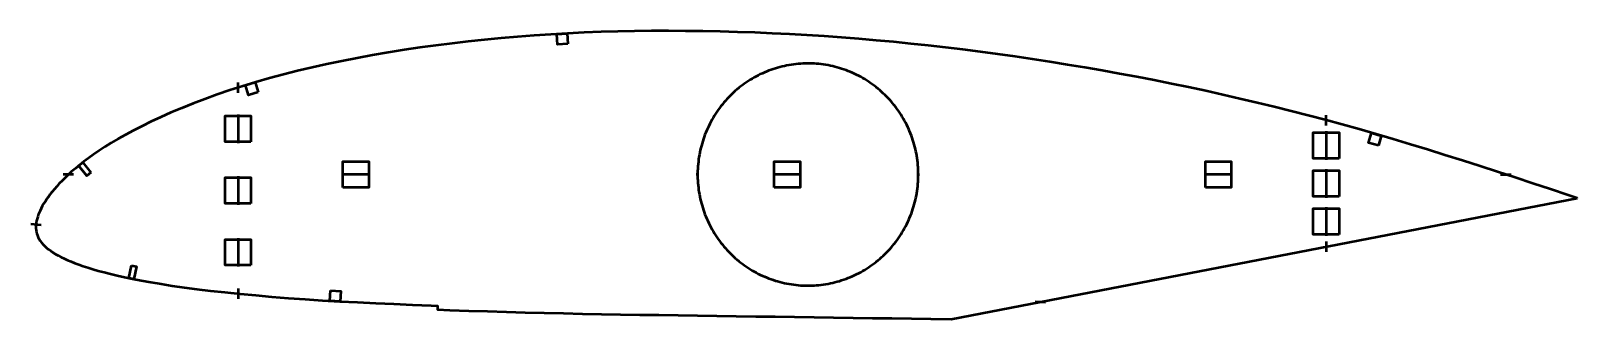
# Model space of a CAD drawing. Header units: metres. Extents: x -3 to 594, y 44 to 155.
import ezdxf

# ---------------------------------------------------------------- set-up
doc = ezdxf.new("R2010")
doc.units = ezdxf.units.M
doc.layers.add('Layer', color=1, linetype='Continuous', lineweight=50)

msp = doc.modelspace()

# ---------------------------------------------------------------- linework, layer by layer
at = {"layer": 'Layer'}
for p, q in [((297.08, 142.9), (297.08, 143.4)), ((77.08, 131.57), (77.08, 135.57)), ((77.08, 123.16), (77.08, 112.16)), ((497.08, 118.96), (497.08, 122.96)), ((497.08, 116.69), (497.08, 105.69)), ((497.08, 102.03), (497.08, 91.03)), ((13.63, 100), (9.63, 100)), ((77.08, 99.3), (77.08, 88.3)), ((128.09, 100), (117.09, 100)), ((254.48, 100), (253.98, 100)), ((294.54, 100), (283.54, 100)), ((339.67, 100), (340.17, 100)), ((460.98, 100), (449.98, 100)), ((564.45, 100), (568.45, 100)), ((497.08, 87.38), (497.08, 76.38)), ((1.13, 80.48), (-2.86, 80.79)), ((77.08, 75.44), (77.08, 64.44)), ((497.08, 74.11), (497.08, 70.11)), ((77.08, 56.03), (77.08, 52.03)), ((297.08, 57.1), (297.08, 56.6)), ((384.77, 50.96), (388.76, 50.66))]:
    msp.add_line(p, q, dxfattribs=at)
for points in [[(593.95, 90.81), (593.95, 90.81), (590.51, 91.98), (583.69, 94.29), (576.89, 96.57), (570.08, 98.81), (563.28, 101.03), (556.48, 103.23), (549.7, 105.4), (542.96, 107.53), (536.27, 109.62), (529.62, 111.65), (523.01, 113.63), (516.41, 115.56), (509.82, 117.45), (503.24, 119.28), (496.67, 121.07), (490.11, 122.81), (483.56, 124.5), (476.99, 126.14), (470.42, 127.74), (463.83, 129.29), (457.23, 130.79), (450.61, 132.26), (443.99, 133.68), (437.36, 135.05), (430.71, 136.38), (424.05, 137.67), (417.36, 138.91), (410.65, 140.11), (403.93, 141.28), (397.21, 142.4), (390.48, 143.49), (383.76, 144.53), (377.03, 145.52), (370.32, 146.47), (363.61, 147.38), (356.9, 148.23), (350.19, 149.04), (343.49, 149.81), (336.79, 150.52), (330.09, 151.19), (323.4, 151.81), (316.7, 152.38), (310.01, 152.9), (303.3, 153.37), (296.6, 153.79), (289.9, 154.17), (283.2, 154.5), (276.51, 154.78), (269.83, 155.02), (263.16, 155.2), (256.5, 155.33), (249.86, 155.42), (243.25, 155.46), (236.68, 155.44), (230.15, 155.37), (223.66, 155.24), (217.19, 155.05), (210.72, 154.79), (204.26, 154.47), (197.82, 154.1), (191.4, 153.67), (184.99, 153.17), (178.62, 152.63), (172.27, 152.02), (165.96, 151.35), (159.69, 150.63), (153.46, 149.84), (147.28, 148.99), (141.15, 148.09), (135.07, 147.11), (129.04, 146.06), (123.05, 144.96), (117.13, 143.81), (111.33, 142.61), (105.64, 141.36), (100.06, 140.05), (94.6, 138.67), (89.25, 137.22), (84.01, 135.72), (78.88, 134.15), (73.88, 132.53), (69.02, 130.87), (64.31, 129.16), (59.76, 127.42), (55.39, 125.67), (51.21, 123.92), (47.26, 122.17), (43.53, 120.44), (40.02, 118.73), (36.74, 117.04), (33.67, 115.38), (30.81, 113.76), (28.15, 112.18), (25.68, 110.65), (23.39, 109.17), (21.28, 107.73), (19.33, 106.33), (17.53, 104.97), (15.86, 103.65), (14.3, 102.36), (12.87, 101.12), (11.53, 99.91), (10.3, 98.74), (9.16, 97.61), (8.1, 96.5), (7.12, 95.43), (6.21, 94.38), (5.37, 93.36), (4.59, 92.36), (3.88, 91.39), (3.21, 90.43), (2.6, 89.5), (2.04, 88.62), (1.54, 87.75), (1.09, 86.87), (0.68, 86), (0.31, 85.2), (0, 84.42), (-0.25, 83.62), (-0.47, 82.83), (-0.64, 82.07), (-0.78, 81.33), (-0.87, 80.59), (-0.91, 79.91), (-0.92, 79.22), (-0.86, 78.54), (-0.74, 77.84), (-0.56, 77.13), (-0.32, 76.43), (-0.02, 75.73), (0.34, 75.04), (0.77, 74.36), (1.28, 73.69), (1.85, 73.02), (2.49, 72.36), (3.19, 71.72), (3.95, 71.09), (4.77, 70.48), (5.66, 69.88), (6.63, 69.29), (7.68, 68.71), (8.8, 68.14), (10.01, 67.56), (11.29, 66.99), (12.66, 66.41), (14.12, 65.82), (15.68, 65.24), (17.35, 64.64), (19.14, 64.05), (21.07, 63.46), (23.16, 62.85), (25.41, 62.24), (27.84, 61.61), (30.47, 60.96), (33.31, 60.31), (36.39, 59.66), (39.75, 59.02), (43.39, 58.38), (47.36, 57.73), (51.66, 57.07), (56.27, 56.41), (61.2, 55.77), (66.45, 55.14), (72.01, 54.54), (77.85, 53.95), (83.93, 53.37), (90.18, 52.81), (96.55, 52.29), (103.03, 51.82), (109.63, 51.39), (116.38, 51.01), (123.25, 50.65), (130.22, 50.32), (137.28, 50.01), (144.43, 49.72), (151.65, 49.44), (154.07, 49.35), (154.02, 47.85), (158.85, 47.67), (166.11, 47.41), (173.37, 47.18), (180.65, 46.96), (187.96, 46.77), (195.31, 46.59), (202.67, 46.41), (210.02, 46.25), (217.36, 46.1), (224.72, 45.97), (232.12, 45.86), (239.55, 45.76), (246.99, 45.65), (254.45, 45.53), (261.92, 45.42), (269.41, 45.32), (276.91, 45.22), (284.42, 45.12), (291.94, 45.02), (299.45, 44.91), (306.97, 44.8), (314.47, 44.69), (321.98, 44.59), (329.49, 44.49), (337.01, 44.39), (344.52, 44.29), (352.37, 44.17), (593.95, 90.81)], [(339.67, 100), (339.66, 100.9), (339.64, 101.8), (339.59, 102.7), (339.52, 103.6), (339.44, 104.5), (339.33, 105.39), (339.21, 106.29), (339.07, 107.18), (338.91, 108.06), (338.74, 108.95), (338.54, 109.83), (338.33, 110.7), (338.09, 111.57), (337.84, 112.44), (337.57, 113.3), (337.29, 114.15), (336.98, 115), (336.66, 115.84), (336.32, 116.68), (335.97, 117.5), (335.59, 118.32), (335.2, 119.13), (334.79, 119.93), (334.37, 120.73), (333.93, 121.51), (333.47, 122.29), (333, 123.05), (332.51, 123.81), (332.01, 124.55), (331.49, 125.29), (330.95, 126.01), (330.4, 126.72), (329.83, 127.42), (329.26, 128.11), (328.66, 128.78), (328.05, 129.44), (327.43, 130.09), (326.8, 130.73), (326.15, 131.35), (325.49, 131.96), (324.82, 132.55), (324.13, 133.13), (323.43, 133.7), (322.73, 134.25), (322.01, 134.78), (321.27, 135.3), (320.53, 135.81), (319.78, 136.3), (319.02, 136.77), (318.25, 137.22), (317.46, 137.66), (316.67, 138.09), (315.87, 138.49), (315.07, 138.88), (314.25, 139.25), (313.43, 139.61), (312.6, 139.95), (311.76, 140.27), (310.92, 140.57), (310.07, 140.85), (309.21, 141.12), (308.35, 141.37), (307.49, 141.59), (306.62, 141.81), (305.74, 142), (304.86, 142.17), (303.98, 142.33), (303.1, 142.46), (302.21, 142.58), (301.32, 142.68), (300.43, 142.76), (299.54, 142.82), (298.64, 142.87), (297.75, 142.89), (296.85, 142.9), (295.96, 142.88), (295.06, 142.85), (294.17, 142.8), (293.28, 142.72), (292.39, 142.64), (291.5, 142.53), (290.61, 142.4), (289.73, 142.25), (288.85, 142.09), (287.97, 141.9), (287.1, 141.7), (286.23, 141.48), (285.37, 141.24), (284.51, 140.99), (283.66, 140.71), (282.81, 140.42), (281.97, 140.11), (281.14, 139.78), (280.31, 139.43), (279.49, 139.07), (278.68, 138.69), (277.88, 138.29), (277.08, 137.88), (276.3, 137.45), (275.52, 137), (274.75, 136.53), (274, 136.05), (273.25, 135.56), (272.51, 135.04), (271.79, 134.52), (271.07, 133.97), (270.37, 133.42), (269.68, 132.84), (269, 132.26), (268.33, 131.66), (267.68, 131.04), (267.04, 130.41), (266.41, 129.77), (265.79, 129.11), (265.19, 128.45), (264.61, 127.76), (264.03, 127.07), (263.48, 126.37), (262.93, 125.65), (262.41, 124.92), (261.89, 124.18), (261.4, 123.43), (260.92, 122.67), (260.45, 121.9), (260, 121.12), (259.57, 120.33), (259.15, 119.53), (258.75, 118.73), (258.37, 117.91), (258.01, 117.09), (257.66, 116.26), (257.33, 115.42), (257.01, 114.58), (256.72, 113.73), (256.44, 112.87), (256.18, 112.01), (255.94, 111.14), (255.72, 110.27), (255.51, 109.39), (255.33, 108.51), (255.16, 107.62), (255.01, 106.73), (254.88, 105.84), (254.76, 104.95), (254.67, 104.05), (254.59, 103.15), (254.54, 102.25), (254.5, 101.35), (254.48, 100.45), (254.48, 99.55), (254.5, 98.65), (254.54, 97.75), (254.59, 96.85), (254.67, 95.95), (254.76, 95.05), (254.88, 94.16), (255.01, 93.27), (255.16, 92.38), (255.33, 91.49), (255.51, 90.61), (255.72, 89.73), (255.94, 88.86), (256.18, 87.99), (256.44, 87.13), (256.72, 86.27), (257.01, 85.42), (257.33, 84.58), (257.66, 83.74), (258.01, 82.91), (258.37, 82.09), (258.75, 81.27), (259.15, 80.47), (259.57, 79.67), (260, 78.88), (260.45, 78.1), (260.92, 77.33), (261.4, 76.57), (261.89, 75.82), (262.41, 75.08), (262.93, 74.35), (263.48, 73.63), (264.03, 72.93), (264.61, 72.24), (265.19, 71.55), (265.79, 70.89), (266.41, 70.23), (267.04, 69.59), (267.68, 68.96), (268.33, 68.34), (269, 67.74), (269.68, 67.16), (270.37, 66.58), (271.07, 66.03), (271.79, 65.48), (272.51, 64.96), (273.25, 64.44), (274, 63.95), (274.75, 63.47), (275.52, 63), (276.3, 62.55), (277.08, 62.12), (277.88, 61.71), (278.68, 61.31), (279.49, 60.93), (280.31, 60.57), (281.14, 60.22), (281.97, 59.89), (282.81, 59.58), (283.66, 59.29), (284.51, 59.01), (285.37, 58.76), (286.23, 58.52), (287.1, 58.3), (287.97, 58.1), (288.85, 57.91), (289.73, 57.75), (290.61, 57.6), (291.5, 57.47), (292.39, 57.36), (293.28, 57.28), (294.17, 57.2), (295.06, 57.15), (295.96, 57.12), (296.85, 57.1), (297.75, 57.11), (298.64, 57.13), (299.54, 57.18), (300.43, 57.24), (301.32, 57.32), (302.21, 57.42), (303.1, 57.54), (303.98, 57.67), (304.86, 57.83), (305.74, 58), (306.62, 58.19), (307.49, 58.41), (308.35, 58.63), (309.21, 58.88), (310.07, 59.15), (310.92, 59.43), (311.76, 59.73), (312.6, 60.05), (313.43, 60.39), (314.25, 60.75), (315.07, 61.12), (315.87, 61.51), (316.67, 61.91), (317.46, 62.34), (318.25, 62.78), (319.02, 63.23), (319.78, 63.7), (320.53, 64.19), (321.27, 64.7), (322.01, 65.22), (322.73, 65.75), (323.43, 66.3), (324.13, 66.87), (324.82, 67.45), (325.49, 68.04), (326.15, 68.65), (326.8, 69.27), (327.43, 69.91), (328.05, 70.56), (328.66, 71.22), (329.26, 71.89), (329.83, 72.58), (330.4, 73.28), (330.95, 73.99), (331.49, 74.71), (332.01, 75.45), (332.51, 76.19), (333, 76.95), (333.47, 77.71), (333.93, 78.49), (334.37, 79.27), (334.79, 80.07), (335.2, 80.87), (335.59, 81.68), (335.97, 82.5), (336.32, 83.32), (336.66, 84.16), (336.98, 85), (337.29, 85.85), (337.57, 86.7), (337.84, 87.56), (338.09, 88.43), (338.33, 89.3), (338.54, 90.17), (338.74, 91.05), (338.91, 91.94), (339.07, 92.82), (339.21, 93.71), (339.33, 94.61), (339.44, 95.5), (339.52, 96.4), (339.59, 97.3), (339.64, 98.2), (339.66, 99.1), (339.67, 100)]]:
    msp.add_lwpolyline(points, close=True, dxfattribs=at)
for points in [[(204.37, 150.47), (200.38, 150.24), (200.15, 154.23), (204.14, 154.46), (204.37, 150.47)], [(84.9, 131.81), (81.08, 130.64), (79.91, 134.46), (83.73, 135.63), (84.9, 131.81)], [(82.08, 112.66), (72.08, 112.66), (72.08, 122.66), (82.08, 122.66), (82.08, 112.66)], [(502.08, 106.19), (492.08, 106.19), (492.08, 116.19), (502.08, 116.19), (502.08, 106.19)], [(517.26, 111.15), (513.42, 112.27), (514.54, 116.11), (518.38, 114.99), (517.26, 111.15)], [(20.23, 100.74), (18.67, 99.5), (15.56, 103.42), (17.13, 104.66), (20.23, 100.74)], [(117.59, 95), (117.59, 105), (127.59, 105), (127.59, 95), (117.59, 95)], [(284.04, 95), (284.04, 105), (294.04, 105), (294.04, 95), (284.04, 95)], [(450.48, 95), (450.48, 105), (460.48, 105), (460.48, 95), (450.48, 95)], [(502.08, 91.53), (492.08, 91.53), (492.08, 101.53), (502.08, 101.53), (502.08, 91.53)], [(82.08, 88.8), (72.08, 88.8), (72.08, 98.8), (82.08, 98.8), (82.08, 88.8)], [(502.08, 76.88), (492.08, 76.88), (492.08, 86.88), (502.08, 86.88), (502.08, 76.88)], [(82.08, 64.94), (72.08, 64.94), (72.08, 74.94), (82.08, 74.94), (82.08, 64.94)], [(36, 64.86), (37.96, 64.45), (36.93, 59.55), (34.97, 59.96), (36, 64.86)], [(112.74, 55.22), (116.74, 55), (116.51, 51), (112.52, 51.23), (112.74, 55.22)]]:
    msp.add_lwpolyline(points, dxfattribs=at)

doc.saveas('drawing.dxf')
